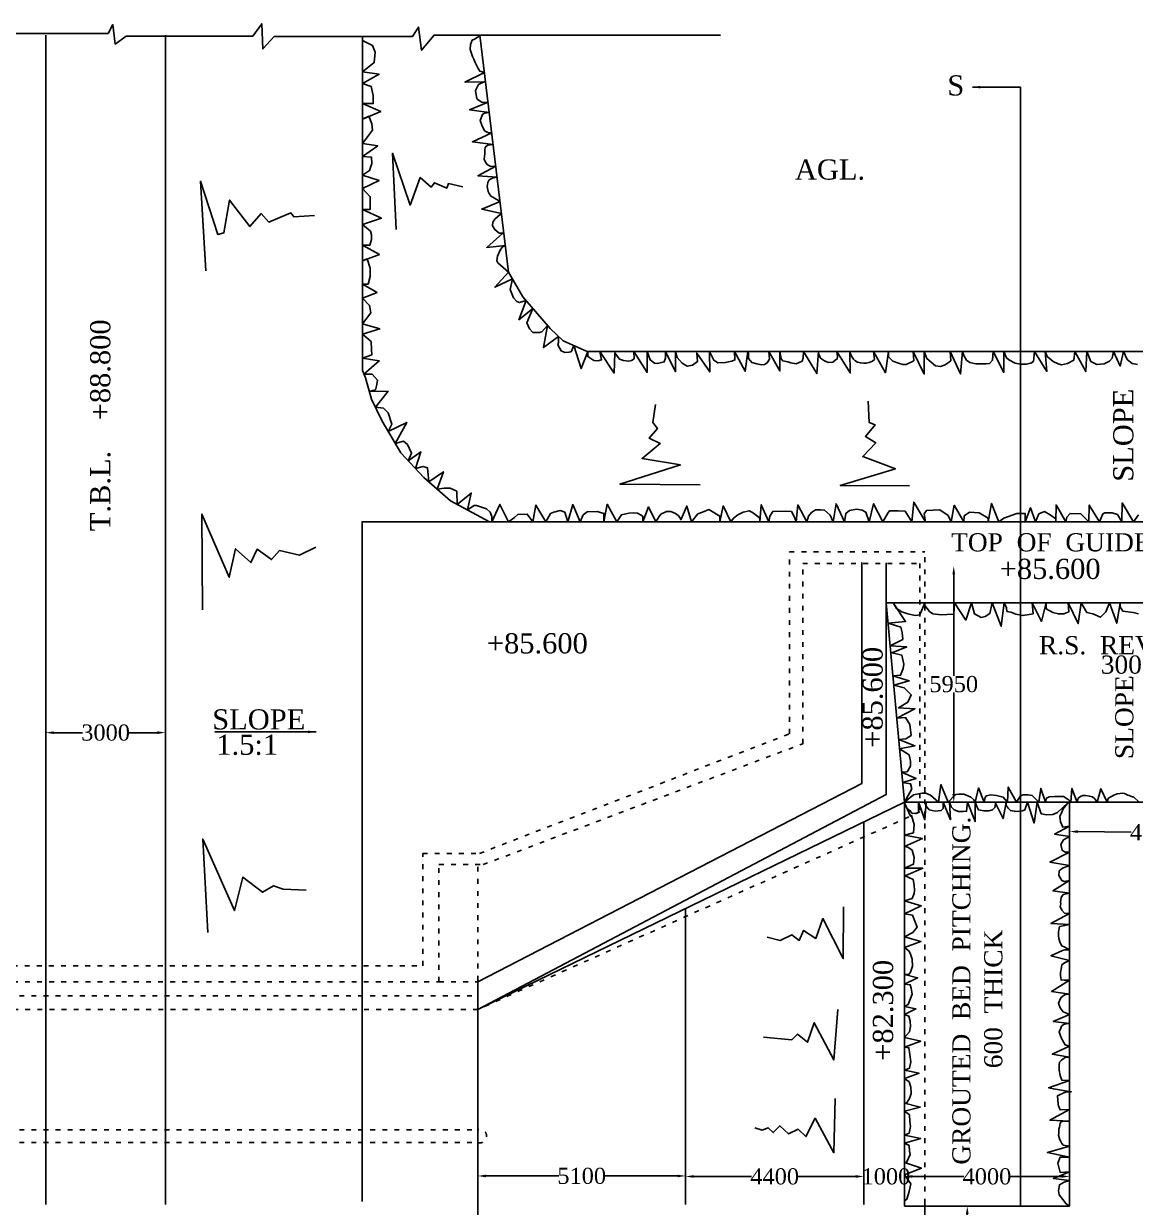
# Model space of a CAD drawing. Header units: millimetres. Extents: x 11010 to 188463, y 9166 to 116986.
# Drawn here: x 101152 to 128714, y 57134 to 86477 of the extents above; entities that cross this region are included whole.
import ezdxf

# ---------------------------------------------------------------- set-up
doc = ezdxf.new("R2010")
doc.units = ezdxf.units.MM
doc.header["$MEASUREMENT"] = 0
doc.linetypes.add('ACAD_ISO03W100', pattern=[30, 12, -18])
for name, color, linetype in [('DIM', 5, 'Continuous'), ('DO LINE', 3, 'Continuous'), ('DWG.LINE', 10, 'Continuous'), ('HATCH', 2, 'Continuous'), ('TEXT', 7, 'Continuous')]:
    doc.layers.add(name, color=color, linetype=linetype)
doc.styles.get("Standard").update_dxf_attribs({"font": 'TIMES.TTF', "height": 400})
doc.dimstyles.get("Standard").update_dxf_attribs({"dimtxt": 400, "dimasz": 200, "dimexe": 0.18, "dimexo": 0.0625, "dimgap": 0.09, "dimtad": 0, "dimtih": 1, "dimtoh": 1, "dimdec": 0, "dimzin": 0, "dimdsep": 46, "dimtxsty": 'Standard', "dimcen": 300, "dimclre": 256, "dimclrt": 4, "dimadec": 0, "dimazin": 0, "dimtfac": 1, "dimtdec": 0, "dimtofl": 0, "dimtmove": 0, "dimatfit": 3, "dimfxl": 5, "dimfxlon": 1, "dimtolj": 1, "dimtzin": 0, "dimarcsym": 0})

# ---------------------------------------------------------------- blocks, each defined once
blk = doc.blocks.new('*D44')
at = {"layer": 'Defpoints', "color": 0, "linetype": 'ByBlock', "ltscale": 0.2}
for p in [(101700, 68901), (104668, 68901), (104668, 68901)]:
    blk.add_point(p, dxfattribs=at)
at = {"layer": 'DIM', "lineweight": -2, "ltscale": 0.2}
blk.add_line((101700, 68901), (101700, 68902), dxfattribs=at)
at = {"layer": 'DIM', "color": 0, "linetype": 'ByBlock', "lineweight": -2, "ltscale": 0.2}
for p, q in [((101900, 68901), (102615, 68901)), ((104468, 68901), (103752, 68901))]:
    blk.add_line(p, q, dxfattribs=at)
at = {"layer": 'DIM', "linetype": 'ByBlock', "lineweight": -2, "ltscale": 0.2}
blk.add_line((104668, 68901), (104668, 68902), dxfattribs=at)
at = {"layer": 'DIM', "color": 0, "linetype": 'ByBlock', "ltscale": 0.2}
for points in [[(101900, 68935), (101900, 68868), (101700, 68901)], [(104468, 68935), (104468, 68868), (104668, 68901)]]:
    blk.add_solid(points, dxfattribs=at)
at = {"layer": 'DIM', "color": 4, "linetype": 'ByBlock', "ltscale": 0.2, "insert": (103184, 68901), "char_height": 400, "attachment_point": 5}
blk.add_mtext('\\A1;3000', dxfattribs=at)
blk = doc.blocks.new('*D45')
at = {"layer": 'Defpoints', "color": 0, "linetype": 'ByBlock', "ltscale": 0.2}
for p in [(124212, 73029), (124212, 67177), (124212, 67177)]:
    blk.add_point(p, dxfattribs=at)
at = {"layer": 'DIM', "lineweight": -2, "ltscale": 0.2}
blk.add_line((124212, 73029), (124212, 73029), dxfattribs=at)
at = {"layer": 'DIM', "color": 0, "linetype": 'ByBlock', "lineweight": -2, "ltscale": 0.2}
for p, q in [((124212, 72829), (124212, 70307)), ((124212, 67377), (124212, 69899))]:
    blk.add_line(p, q, dxfattribs=at)
at = {"layer": 'DIM', "linetype": 'ByBlock', "lineweight": -2, "ltscale": 0.2}
blk.add_line((124212, 67177), (124212, 67177), dxfattribs=at)
at = {"layer": 'DIM', "color": 0, "linetype": 'ByBlock', "ltscale": 0.2}
for points in [[(124179, 72829), (124246, 72829), (124212, 73029)], [(124179, 67377), (124246, 67377), (124212, 67177)]]:
    blk.add_solid(points, dxfattribs=at)
at = {"layer": 'DIM', "color": 4, "linetype": 'ByBlock', "ltscale": 0.2, "insert": (124212, 70103), "char_height": 400, "attachment_point": 5}
blk.add_mtext('\\A1;5950', dxfattribs=at)
blk = doc.blocks.new('*D46')
at = {"layer": 'Defpoints', "color": 0, "linetype": 'ByBlock', "ltscale": 0.2}
for p in [(112413, 57912), (117564, 57912), (117564, 57912)]:
    blk.add_point(p, dxfattribs=at)
at = {"layer": 'DIM', "lineweight": -2, "ltscale": 0.2}
blk.add_line((112413, 57912), (112413, 57912), dxfattribs=at)
at = {"layer": 'DIM', "color": 0, "linetype": 'ByBlock', "lineweight": -2, "ltscale": 0.2}
for p, q in [((112613, 57912), (114422, 57912)), ((117364, 57912), (115555, 57912))]:
    blk.add_line(p, q, dxfattribs=at)
at = {"layer": 'DIM', "linetype": 'ByBlock', "lineweight": -2, "ltscale": 0.2}
blk.add_line((117564, 57912), (117564, 57912), dxfattribs=at)
at = {"layer": 'DIM', "color": 0, "linetype": 'ByBlock', "ltscale": 0.2}
for points in [[(112613, 57945), (112613, 57878), (112413, 57912)], [(117364, 57945), (117364, 57878), (117564, 57912)]]:
    blk.add_solid(points, dxfattribs=at)
at = {"layer": 'DIM', "color": 4, "linetype": 'ByBlock', "ltscale": 0.2, "insert": (114988, 57912), "char_height": 400, "attachment_point": 5}
blk.add_mtext('\\A1;5100', dxfattribs=at)
blk = doc.blocks.new('*D47')
at = {"layer": 'Defpoints', "color": 0, "linetype": 'ByBlock', "ltscale": 0.2}
for p in [(117564, 57912), (121981, 57912), (121981, 57899)]:
    blk.add_point(p, dxfattribs=at)
at = {"layer": 'DIM', "lineweight": -2, "ltscale": 0.2}
blk.add_line((117564, 57904), (117564, 57899), dxfattribs=at)
at = {"layer": 'DIM', "color": 0, "linetype": 'ByBlock', "lineweight": -2, "ltscale": 0.2}
for p, q in [((117764, 57899), (119197, 57899)), ((121781, 57899), (120348, 57899))]:
    blk.add_line(p, q, dxfattribs=at)
at = {"layer": 'DIM', "linetype": 'ByBlock', "lineweight": -2, "ltscale": 0.2}
blk.add_line((121981, 57904), (121981, 57899), dxfattribs=at)
at = {"layer": 'DIM', "color": 0, "linetype": 'ByBlock', "ltscale": 0.2}
for points in [[(117764, 57933), (117764, 57866), (117564, 57899)], [(121781, 57933), (121781, 57866), (121981, 57899)]]:
    blk.add_solid(points, dxfattribs=at)
at = {"layer": 'DIM', "color": 4, "linetype": 'ByBlock', "ltscale": 0.2, "insert": (119773, 57899), "char_height": 400, "attachment_point": 5}
blk.add_mtext('\\A1;4400', dxfattribs=at)
blk = doc.blocks.new('*D48')
at = {"layer": 'Defpoints', "color": 0, "linetype": 'ByBlock', "ltscale": 0.2}
for p in [(121981, 57899), (122987, 57899), (122987, 57899)]:
    blk.add_point(p, dxfattribs=at)
at = {"layer": 'DIM', "color": 0, "linetype": 'ByBlock', "lineweight": -2, "ltscale": 0.2}
for p, q in [((121781, 57899), (121581, 57899)), ((123187, 57899), (123387, 57899))]:
    blk.add_line(p, q, dxfattribs=at)
at = {"layer": 'DIM', "lineweight": -2, "ltscale": 0.2}
blk.add_line((121981, 57899), (121981, 57899), dxfattribs=at)
at = {"layer": 'DIM', "linetype": 'ByBlock', "lineweight": -2, "ltscale": 0.2}
blk.add_line((122987, 57899), (122987, 57899), dxfattribs=at)
at = {"layer": 'DIM', "color": 0, "linetype": 'ByBlock', "ltscale": 0.2}
for points in [[(121781, 57933), (121781, 57866), (121981, 57899)], [(123187, 57933), (123187, 57866), (122987, 57899)]]:
    blk.add_solid(points, dxfattribs=at)
at = {"layer": 'DIM', "color": 4, "linetype": 'ByBlock', "ltscale": 0.2, "insert": (122531, 57899), "char_height": 400, "attachment_point": 5}
blk.add_mtext('\\A1;1000', dxfattribs=at)
blk = doc.blocks.new('*D49')
at = {"layer": 'Defpoints', "color": 0, "linetype": 'ByBlock', "ltscale": 0.2}
for p in [(122987, 57899), (127086, 57899), (127086, 57899)]:
    blk.add_point(p, dxfattribs=at)
at = {"layer": 'DIM', "lineweight": -2, "ltscale": 0.2}
blk.add_line((122987, 57899), (122987, 57900), dxfattribs=at)
at = {"layer": 'DIM', "color": 0, "linetype": 'ByBlock', "lineweight": -2, "ltscale": 0.2}
for p, q in [((123187, 57899), (124461, 57899)), ((126886, 57899), (125612, 57899))]:
    blk.add_line(p, q, dxfattribs=at)
at = {"layer": 'DIM', "linetype": 'ByBlock', "lineweight": -2, "ltscale": 0.2}
blk.add_line((127086, 57899), (127086, 57900), dxfattribs=at)
at = {"layer": 'DIM', "color": 0, "linetype": 'ByBlock', "ltscale": 0.2}
for points in [[(123187, 57933), (123187, 57866), (122987, 57899)], [(126886, 57933), (126886, 57866), (127086, 57899)]]:
    blk.add_solid(points, dxfattribs=at)
at = {"layer": 'DIM', "color": 4, "linetype": 'ByBlock', "ltscale": 0.2, "insert": (125036, 57899), "char_height": 400, "attachment_point": 5}
blk.add_mtext('\\A1;4000', dxfattribs=at)
blk = doc.blocks.new('*D50')
at = {"layer": 'Defpoints', "color": 0, "linetype": 'ByBlock', "ltscale": 0.2}
for p in [(127086, 66498), (131283, 66456), (131283, 66408)]:
    blk.add_point(p, dxfattribs=at)
at = {"layer": 'DIM', "lineweight": -2, "ltscale": 0.2}
blk.add_line((127085, 66455), (127085, 66450), dxfattribs=at)
at = {"layer": 'DIM', "color": 0, "linetype": 'ByBlock', "lineweight": -2, "ltscale": 0.2}
for p, q in [((127285, 66448), (128608, 66435)), ((131083, 66410), (129759, 66423))]:
    blk.add_line(p, q, dxfattribs=at)
at = {"layer": 'DIM', "linetype": 'ByBlock', "lineweight": -2, "ltscale": 0.2}
blk.add_line((131283, 66413), (131283, 66408), dxfattribs=at)
at = {"layer": 'DIM', "color": 0, "linetype": 'ByBlock', "ltscale": 0.2}
for points in [[(127285, 66481), (127285, 66414), (127085, 66450)], [(131083, 66444), (131082, 66377), (131283, 66408)]]:
    blk.add_solid(points, dxfattribs=at)
at = {"layer": 'DIM', "color": 4, "linetype": 'ByBlock', "ltscale": 0.2, "insert": (129184, 66429), "char_height": 400, "attachment_point": 5}
blk.add_mtext('\\A1;4000', dxfattribs=at)
blk = doc.blocks.new('*D53')
at = {"layer": 'Defpoints', "color": 0, "linetype": 'ByBlock', "ltscale": 0.2}
for p in [(124528, 57167), (124528, 47567), (124547, 47567)]:
    blk.add_point(p, dxfattribs=at)
at = {"layer": 'DIM', "lineweight": -2, "ltscale": 0.2}
blk.add_line((124542, 57167), (124547, 57167), dxfattribs=at)
at = {"layer": 'DIM', "color": 0, "linetype": 'ByBlock', "lineweight": -2, "ltscale": 0.2}
for p, q in [((124547, 56967), (124547, 52571)), ((124547, 47767), (124547, 52163))]:
    blk.add_line(p, q, dxfattribs=at)
at = {"layer": 'DIM', "linetype": 'ByBlock', "lineweight": -2, "ltscale": 0.2}
blk.add_line((124542, 47567), (124547, 47567), dxfattribs=at)
at = {"layer": 'DIM', "color": 0, "linetype": 'ByBlock', "ltscale": 0.2}
for points in [[(124514, 56967), (124581, 56967), (124547, 57167)], [(124514, 47767), (124581, 47767), (124547, 47567)]]:
    blk.add_solid(points, dxfattribs=at)
at = {"layer": 'DIM', "color": 4, "linetype": 'ByBlock', "ltscale": 0.2, "insert": (124547, 52367), "char_height": 400, "attachment_point": 5}
blk.add_mtext('\\A1;9675', dxfattribs=at)

msp = doc.modelspace()

# ---------------------------------------------------------------- linework, layer by layer
at = {"layer": 'DO LINE', "linetype": 'ACAD_ISO03W100', "ltscale": 10}
for points in [[(34402.2, 66878.2), (34402.2, 75560.4), (37440.8, 75560.4), (37440.8, 69059.3), (50637.4, 65299.8), (51979.6, 65299.8), (51979.6, 63120.8), (111045.7, 63120.8), (111045.7, 65907.9), (112454.7, 65907.9), (120138.9, 68872.2), (120138.9, 73386), (123498.5, 73386)], [(123498.5, 57228.2), (123498.5, 73386)], [(112542.7, 65630.2), (120468.7, 68626.2), (120468.7, 73097.4), (123373.7, 73097.4), (123373.7, 66936.1), (112413.2, 62040.3)], [(111449.8, 62725.5), (111449.8, 65630.2), (112538, 65630.2)], [(112413.2, 62755.9), (112413.2, 65630.2)], [(51685.7, 62725.5), (111449.8, 62725.5), (112413.2, 62725.5)], [(50645.4, 62379), (112413.2, 62379)], [(112413.2, 62040.3), (50645.4, 62040.3)], [(50645.4, 59057.6), (112413.2, 59057.6)], [(50645.4, 58740.4), (112413.2, 58740.4)]]:
    msp.add_lwpolyline(points, dxfattribs=at)
msp.add_arc((112464, 58899), 166.5, 252.24552, 107.75448, dxfattribs=at)
at = {"layer": 'DWG.LINE', "linetype": 'ByBlock', "ltscale": 0.2}
for points in [[(96326.6, 86236.1), (103245.8, 86236.1), (103364.6, 86453.9), (103424, 85972.3), (103692.9, 86171.2), (106831.5, 86171.2), (107054.7, 86477.1), (107082.3, 85852.1), (107366.1, 86163.2), (110794.6, 86163.2), (110943, 86394), (111017.1, 85816.7), (111329.5, 86195.1), (118426.6, 86195.1)], [(101699.8, 57201), (101699.8, 86192.9)], [(104667.6, 57201), (104667.6, 86192.9)], [(112698.9, 74128.5), (111735.8, 74649), (111075.3, 75230.5), (110502, 75836.4), (110044.2, 76626.9), (109776.3, 77166.9), (109623.7, 77694.3), (109549.8, 77878.9), (109549.8, 86163.2)], [(112463, 86195.1), (113175.4, 80312.9), (113528.8, 79706), (114202.4, 78918.1), (114531, 78614.4), (115122.6, 78350.9), (131745.6, 78350.9)], [(125869, 84903.8), (125869, 57167)], [(109543.5, 57274.8), (109543.5, 74128.5), (131315.1, 74128.5)], [(112413.2, 62725.5), (121931.9, 67639.6), (121931.9, 73122.5)], [(112413.2, 62040.3), (122540.7, 67364.7), (122540.7, 73115)], [(112413.2, 62040.3), (122987.3, 67176.9), (122540.7, 72119.8), (131387.4, 72119.8)], [(122987.3, 67176.9), (122987.3, 57167)], [(122987.3, 67176.9), (131305.2, 67176.9)], [(127085.6, 67176.9), (127085.6, 57167)], [(121981.5, 57201), (121981.5, 66688.3)], [(117563.7, 57201), (117563.7, 64542.3)], [(112413.2, 51706.7), (112413.2, 62755.9)], [(90483.5, 51231.4), (111086.4, 51231.4), (111086.4, 48582.4), (112510.7, 48582.4), (120072.9, 45553.6), (120072.9, 41057.3), (123498.5, 41057.3), (123498.5, 57228.2)], [(122987.3, 57167), (127085.6, 57167)]]:
    msp.add_lwpolyline(points, dxfattribs=at)
at = {"layer": 'HATCH', "linetype": 'ByBlock', "ltscale": 0.2}
for points in [[(109549.8, 86062.8), (109802.9, 85933.5), (109867.6, 85772), (109843.3, 85513.5), (109549.8, 85287.3), (109964.6, 85222.6), (109549.8, 84996.5), (109770.5, 84915.7), (109819.1, 84697.6), (109819.1, 84495.6), (109549.8, 84495.6), (110005.1, 84299.3), (109549.8, 84113.5), (109713.9, 84180.5), (109786.7, 83992.4), (109802.9, 83838.9), (109549.8, 83507.7), (109932.3, 83451.1), (109549.8, 83184.6), (109778.7, 83166.3), (109786.8, 83012.9), (109730.2, 82835.1), (109549.8, 82722), (109549.8, 82722), (109964.7, 82592.8), (109549.8, 82390.8), (109746.4, 82186.8), (109746.4, 82186.8), (109746.4, 81871.7), (109549.8, 81871.7), (109549.8, 81871.7), (110021.3, 81653.6), (109549.8, 81500.2), (109754.4, 81329.5), (109778.7, 81240.6), (109778.7, 81127.5), (109738.3, 80990.2), (109549.8, 80990.2), (109972.8, 80754.6), (109549.8, 80601.1), (109670.3, 80644.8), (109746.4, 80415.3), (109746.4, 80213.4), (109689.8, 80019.5), (109549.8, 80019.5), (109916.4, 79815.7), (109549.8, 79670.3), (109730.5, 79492.6), (109762.8, 79306.8), (109549.8, 79040.2), (109981.1, 78911), (109549.8, 78781.7), (109765.9, 78595), (109778.7, 78397.4), (109785, 78269.9), (109549.8, 78187.1), (109970, 78117), (109586.8, 77786.6), (109791.4, 77791.9), (109925.4, 77639), (109906.2, 77530.6), (109874.3, 77403.2), (109720.8, 77358.7), (110187.3, 77363.4), (109872.3, 76973.5), (110072.5, 76942.7), (110187.3, 76828), (110187.3, 76828), (110283, 76547.6), (110192.9, 76370.2), (110649.8, 76592.3), (110365.9, 76071.4), (110569.2, 76126.7), (110667.8, 76041.7), (110766.3, 75831.3), (110685.1, 75642.9), (111000.1, 75861.6), (110864.5, 75453.3), (111053.9, 75503.4), (111165.9, 75463.1), (111201.4, 75119.4), (111560.2, 75369.1), (111405.5, 74939.7), (111578.4, 74965.2), (111726.3, 74960.8), (111892, 74884.7), (111898, 74561.3), (112251.1, 74839.1), (112152.4, 74423.8), (112318.3, 74530.2), (112376.6, 74530.2), (112627.5, 74449.6), (112721.6, 74369), (112757.5, 74257.1), (112757.5, 74128.5), (112959.5, 74560.3), (113170.1, 74128.5), (113318, 74237.9), (113407.6, 74309.6), (113636.1, 74318.5), (113779.5, 74128.5), (113851.2, 74542.4), (114102.1, 74128.5), (114214.9, 74336.4), (114300.1, 74363.3), (114456.9, 74408), (114568.9, 74363.3), (114645.1, 74128.5), (114766.1, 74555.8), (114949.8, 74128.5), (115027.2, 74300.6), (115121.3, 74376.7), (115372.2, 74381.2), (115533.5, 74336.4), (115533.5, 74128.5), (115623.1, 74564.7), (115860.6, 74128.5), (115973.3, 74300.6), (116152.6, 74340.9), (116260.1, 74349.8), (116372.1, 74340.9), (116502.1, 74264.8), (116502.1, 74128.5), (116641, 74497.6), (116824.7, 74128.5), (116909.8, 74255.8), (116950.2, 74314), (117089.1, 74385.6), (117201.1, 74385.6), (117317.6, 74331.9), (117377.1, 74282.5), (117430.9, 74228.8), (117444.3, 74179.5), (117592.2, 74519.8), (117708.7, 74128.5), (117870, 74322.8), (117982, 74367.6), (118138.9, 74430.2), (118416.7, 74269.1), (118416.7, 74128.5), (118499.5, 74523.6), (118683.2, 74128.5), (118754.9, 74214.7), (118862.4, 74299.7), (118987.9, 74371.4), (119144.7, 74398.2), (119247.8, 74344.5), (119404.6, 74219.2), (119404.6, 74128.5), (119440.4, 74550.4), (119624.2, 74128.5), (119655.5, 74268.4), (119722.7, 74380.3), (120036.4, 74393.8), (120188.8, 74380.3), (120256, 74263.9), (120305.3, 74128.5), (120345.6, 74546), (120569.6, 74128.5), (120610, 74268.4), (120681.6, 74362.4), (120784.7, 74425.1), (120910.2, 74425.1), (121008.8, 74420.6), (121152.1, 74290.8), (121225.2, 74128.5), (121296.9, 74577.3), (121507.5, 74128.5), (121534.4, 74335.5), (121628.5, 74411.6), (121798.8, 74438.5), (121937.7, 74420.6), (122036.2, 74366.9), (122116.9, 74128.5), (122224.4, 74577.3), (122457.4, 74128.5), (122580, 74340), (122620.3, 74398.2), (122830.9, 74398.2), (123005.7, 74389.2), (123171.5, 74128.5), (123220.8, 74617.5), (123512, 74128.5), (123480.7, 74326.6), (123534.4, 74411.6), (123870.5, 74425), (123870.5, 74425), (124072.1, 74281.8), (124148.3, 74128.5), (124226.1, 74537), (124463.6, 74128.5), (124472.6, 74272.8), (124602.5, 74366.8), (124840, 74348.9), (125064.1, 74219.1), (125064.1, 74128.5), (125144.7, 74586.2), (125328.4, 74128.5), (125453.9, 74219.1), (125776.5, 74331), (125987.1, 74331), (125987.1, 74128.5), (126114.8, 74478.8), (126235.8, 74128.5), (126325.4, 74322.1), (126459.9, 74380.3), (126603.3, 74299.7), (126742.2, 74201.3), (126742.2, 74128.5), (126751.1, 74546), (126993.1, 74128.5), (127020, 74241.5), (127096.1, 74335.6), (127360.5, 74322.1), (127557.7, 74128.5), (127571.7, 74541.5), (127827.1, 74128.5), (127907.8, 74322.1), (127957.1, 74349), (128136.3, 74349), (128270.7, 74313.2), (128378.3, 74128.5), (128387.2, 74595.2), (128665.1, 74128.5), (128792, 74304.3)], [(128772.1, 78028.6), (128632.5, 78052.7), (128514.4, 78154.6), (128423.1, 78350.9), (128341.8, 77988.3), (128175.3, 78350.9), (128143.1, 78186.7), (128076, 78114.3), (127944.5, 78041.9), (127762, 78031.2), (127614.4, 78098.3), (127515.1, 78350.9), (127486.5, 77854.2), (127218.1, 78350.9), (127191.2, 78135.8), (127035.6, 78050), (126888, 78020.5), (126799.4, 78044.6), (126673.2, 78100.9), (126531, 78229.7), (126482.7, 78350.9), (126520.3, 77856.9), (126214.3, 78350.9), (126192.8, 78106.3), (126123, 78060.7), (126010.3, 78033.9), (125869, 78033.9), (125732, 78063.4), (125670.2, 78090.2), (125568.2, 78149.2), (125522.6, 78189.4), (125458.2, 78350.9), (125452.8, 77832.7), (125192.5, 78350.9), (125173.7, 78133.1), (125101.2, 78055.3), (125004.6, 78041.9), (124763, 78047.3), (124612.7, 78079.4), (124526.9, 78135.8), (124470.5, 78235), (124430.2, 78350.9), (124381.9, 77795.2), (124126.9, 78350.9), (124136.7, 78119.4), (124002.5, 78017.5), (123884.5, 77977.3), (123758.3, 77996.1), (123543.6, 78173.1), (123476.5, 78350.9), (123479.2, 77789.6), (123202.7, 78350.9), (123220.7, 78121.9), (123030.1, 78028), (122949.6, 78028), (122844.9, 78060.2), (122700, 78108.5), (122592.6, 78215.8), (122592.6, 78350.9), (122517.5, 77821.6), (122224.9, 78350.9), (122247.8, 78153.2), (122201.2, 78113.2), (122117.5, 78078.8), (122043.1, 78060.2), (121979.8, 78058.4), (121905.8, 78066.8), (121823.9, 78089.1), (121761.6, 78129.1), (121729.9, 78161.6), (121680.6, 78235), (121656.5, 78289.8), (121632.3, 78350.9), (121644.3, 77820.1), (121312, 78350.9), (121327.1, 78225.4), (121320.4, 78166.9), (121261.9, 78123.5), (121216.8, 78088.5), (121103.2, 78078.5), (121004.7, 78116.9), (120911.1, 78183.6), (120856, 78298.8), (120856, 78350.9), (120821.8, 77802.8), (120483.6, 78350.9), (120482.2, 78189.9), (120452.6, 78110), (120306, 78040.5), (120177.2, 78065.6), (120095.8, 78093.7), (119972.1, 78117.9), (119935.1, 78166.8), (119899.6, 78350.9), (119902.4, 77870.2), (119631.5, 78350.9), (119647.8, 78161.5), (119587.1, 78066.9), (119516.1, 78031.4), (119440.6, 78021), (119332.5, 78046.2), (119202.3, 78080.2), (119119.4, 78174.8), (119119.4, 78297.6), (119104.6, 78350.9), (119043, 77861.3), (118773.6, 78350.9), (118785.4, 78142.3), (118712.9, 78108.2), (118548.6, 78074.2), (118362.1, 78072.7), (118267.4, 78131.9), (118154.9, 78350.9), (118163.7, 77842.6), (117841.8, 78311.6), (117858.6, 78100.6), (117731.2, 78010.1), (117603.7, 77983.3), (117479.7, 78063.7), (117355.6, 78197.7), (117315.4, 78350.9), (117312, 77849.3), (117067.3, 78350.9), (117063.9, 78187.7), (117033.8, 78093.9), (116869.5, 78053.7), (116792.3, 78063.7), (116685.1, 78140.8), (116611.3, 78350.9), (116607.9, 77832.6), (116278.4, 78350.9), (116285.2, 78171.5), (116221.4, 78128), (116157.7, 78111.2), (116027, 78131.3), (115926.4, 78158.1), (115812.4, 78315.6), (115788.9, 77816.4), (115439.5, 78350.9), (115479.7, 78145.2), (115385.8, 78121.7), (115285.2, 78125.1), (115137.7, 78225.6), (115137.7, 78350.9), (114973.4, 77927.4), (114788.8, 78499.6), (114723.1, 78346.1), (114670.1, 78331.3), (114565.9, 78326.3), (114476.6, 78362.7), (114398.5, 78516.6), (114410.1, 78572.8), (114410.1, 78627.4), (114416.6, 78720.1), (114041.5, 78445.4), (114138.1, 78993.3), (113999.2, 78836.6), (113943.7, 78823.3), (113779.7, 78818.1), (113689.7, 78915.8), (113623.6, 79063.8), (113777.9, 79414.7), (113433.1, 79138.7), (113610.1, 79610.8), (113448.4, 79562.2), (113382.3, 79591.3), (113297.6, 79678.5), (113210.3, 79889.9), (113269.7, 80150.9), (112834.6, 79943.4), (113175.4, 80312.9), (112904.7, 80551.8), (112885.9, 80601.8), (112902.6, 80712.4), (112967.3, 80858.3), (113025.8, 80945.9), (113095.1, 80976.5), (112635.6, 80932.1), (113032.1, 81284.5), (112940.1, 81281), (112835.8, 81370.6), (112777.3, 81462.4), (112785.7, 81556.2), (112833.7, 81631.3), (112967.3, 81743.8), (112999.1, 81769.1), (112510.2, 81880.1), (112962.7, 82069.5), (112783.6, 82176.7), (112735.6, 82201.7), (112691.8, 82266.3), (112673, 82314.3), (112641.7, 82444.5), (112664.7, 82540.4), (112693.9, 82602.9), (112792, 82659.2), (112889.8, 82671.1), (112414.2, 82705.1), (112856.5, 82945.7), (112735.9, 82939.2), (112667, 82968.4), (112623.2, 83014.3), (112571, 83116.4), (112583.5, 83248.7), (112583.5, 83336.3), (112596, 83413.4), (112660.7, 83465.5), (112791.7, 83481.4), (112278.3, 83549.9), (112756.3, 83773.2), (112658.1, 83781.4), (112578.8, 83823.1), (112509.9, 83958.6), (112470.3, 84075.4), (112526.6, 84228.7), (112580.8, 84260), (112695.7, 84273.9), (112207.3, 84339.3), (112664.8, 84529), (112522.4, 84521.4), (112388.9, 84615.2), (112357.6, 84819.5), (112432.7, 84965.5), (112570.4, 85034.3), (112603.1, 85038.3), (112094.1, 85029.2), (112575.7, 85264.4), (112460.4, 85297.9), (112415, 85384.3), (112350.5, 85514.7), (112310.9, 85599.6), (112281.6, 85667), (112225.8, 85839.3), (112227.3, 85960.9), (112275.7, 86069.3), (112331.4, 86095.6), (112465.7, 86172.4)], [(110389.9, 81375), (110299.9, 83266.4), (110737, 81981.9), (110981.2, 82662.7), (111257.6, 82425.1), (111334.8, 82534.2), (111643.3, 82399.4), (111681.9, 82515), (112041.8, 82431.5)], [(105665.7, 80348.7), (105539.4, 82568.9), (105963, 81254.6), (106119.1, 81291.7), (106258.8, 82105.9), (106761.2, 81446.4), (107039.9, 81768.8), (107230.6, 81560), (107778.8, 81783.8), (107848.4, 81692.2), (108365.5, 81725.2)], [(117921.3, 75047.2), (115936.3, 75063.3), (117437.2, 75539), (116485, 75700.2), (116936.9, 76071), (116662.5, 76200), (116864.3, 76441.9), (116748.7, 76594.2), (116816.4, 77035.7)], [(123112.7, 75021.1), (121400.1, 75026.1), (122766.2, 75442.6), (121957.6, 75748.7), (122279, 76089.9), (122022.9, 76246.9), (122264, 76532.9), (122118.3, 76588.1), (122093.2, 77115)], [(105586.3, 71947.4), (105569.9, 74321.4), (106247.7, 72752.1), (106404.8, 73462.4), (106785.1, 73115.5), (106937.6, 73447.8), (107300.6, 73191), (107496.4, 73415.2), (107990, 73305.1), (108393.8, 73496.7)], [(128789.8, 71846.9), (128659.9, 71882.7), (128407.5, 71909.1), (128340.3, 72016.6), (128340.3, 72119.8), (128255.2, 71613.6), (128075.9, 72119.8), (127981.8, 71895.7), (127847.4, 71761.4), (127659.2, 71850.9), (127515.8, 71877.8), (127368, 72119.8), (127300.8, 71604.7), (127052.9, 72119.8), (127061.9, 71895.7), (126940.9, 71850.9), (126806.5, 71846.4), (126667.6, 71877.7), (126506.3, 71971.8), (126506.3, 72119.8), (126385.3, 71658.4), (126156.8, 72119.8), (126179.2, 71846.4), (126085.1, 71833), (125928.2, 71801.6), (125753.5, 71841.9), (125630.6, 71886.4), (125532, 71908.8), (125523, 71998.3), (125464.8, 72119.8), (125388.6, 71537.2), (125164.6, 72119.8), (125106.3, 71855.1), (124994.3, 71779), (124891.2, 71756.6), (124725.4, 71846.1), (124653.8, 72119.8), (124514.8, 71693.9), (124228.1, 72119.8), (124212.4, 71837.2), (124039.9, 71828.2), (123896.5, 71823.7), (123697.7, 71850.6), (123608.1, 71908.8), (123498.5, 72056.5), (123498.5, 72119.8), (123373.7, 71819.3), (123254.1, 71805.8), (123070.4, 71850.6), (122922.5, 71895.4), (122797, 71976), (122711.9, 72119.8), (123016.6, 71653.6), (122586.3, 71614.7), (122897.2, 71519.6), (122932.4, 71386), (122946.5, 71213.8), (122637.1, 71052.1), (123048.5, 71027.5), (122700.2, 70890.4), (122652.1, 70886.1), (122921.9, 70822.6), (122974.7, 70597.6), (122960.6, 70495.7), (122893.8, 70323.5), (122704.5, 70306.4), (123108.4, 70182.9), (122725.1, 70078.4), (122985.3, 70016.2), (123157.7, 69836.9), (123073.3, 69657.7), (122841.1, 69513.6), (123249.2, 69492.5), (122799, 69260.8), (123017.1, 69277.1), (123126.1, 69104.9), (123154.3, 68834.2), (123027.6, 68746.4), (122847, 68730), (123249.3, 68576.7), (122867.4, 68504), (123105.1, 68348.2), (123140.3, 68193.5), (123140.3, 68067), (123055.9, 67931.6), (122920.2, 67919.4), (123277.5, 67762.9), (122943.4, 67662.6), (123140.3, 67636.4), (123172, 67506.3), (122987.3, 67176.9)], [(122987.3, 67176.9), (123212.1, 67363.2), (123427.5, 67397.4), (123523.2, 67397.4), (123632.6, 67353), (123834.3, 67176.9), (123895.8, 67612.6), (124073.6, 67176.9), (124241.7, 67352.3), (124260.8, 67369.5), (124341.4, 67378.9), (124433.8, 67378.9), (124458.7, 67378.9), (124558.2, 67334), (124632.8, 67298.4), (124706.3, 67239.3), (124739.5, 67176.9), (124824.2, 67530.5), (124964, 67176.9), (124988.9, 67297.3), (125018.5, 67338.7), (125135.8, 67360), (125275.6, 67342.2), (125440.3, 67299.6), (125548.9, 67176.9), (125563.1, 67551.8), (125768.1, 67176.9), (125869, 67335.2), (125931.6, 67357.7), (126053.6, 67363.6), (126157.9, 67342.3), (126321.2, 67176.9), (126371, 67519.7), (126485.9, 67176.9), (126510.8, 67279.4), (126574.8, 67311.4), (126712.3, 67318.5), (126822.4, 67318.5), (126930.3, 67319.7), (127026.2, 67261.7), (127077.2, 67225), (127111.6, 67176.9), (127141.5, 67517.2), (127274.2, 67176.9), (127297.9, 67278.1), (127352.4, 67318.3), (127415.2, 67339.6), (127481.5, 67339.6), (127572.1, 67330.1), (127652.6, 67308.8), (127709.5, 67257.9), (127771.1, 67176.9), (127862.4, 67510.1), (128020.3, 67176.9), (128040.4, 67267.1), (128074.8, 67290.8), (128138.8, 67325.1), (128182.6, 67354.7), (128264.4, 67386.7), (128404.6, 67397.4), (128449.6, 67390.3), (128527.8, 67352.4), (128564.6, 67340.6), (128646.3, 67313.4), (128667.7, 67309.8), (128812.7, 67176.9)], [(127044.8, 67165.1), (126783.1, 66926.1), (126672.4, 66874.1), (126519.3, 66864.3), (126382.6, 66890.4), (126278.4, 67176.9), (126202.9, 66659), (126040.1, 67176.9), (125975, 66990.8), (125916.4, 66964.8), (125808.9, 66948.5), (125714.5, 66951.8), (125619.3, 66968.1), (125560.7, 67026.6), (125515.1, 67091.7), (125515.1, 67176.9), (125433.7, 66769.6), (125257.9, 67134), (125257.9, 67176.9), (125231.8, 67042.9), (125173.2, 66984.3), (125085.3, 66964.8), (124961.6, 66964.8), (124830.1, 66987.7), (124784.5, 67069.1), (124739.5, 67176.9), (124742.2, 66694.9), (124556.6, 67176.9), (124530.5, 66951.9), (124449.1, 66948.7), (124331.9, 66948.7), (124221.2, 66984.5), (124146.3, 67062.6), (124110.5, 67176.9), (124130, 66740.5), (123951, 67176.9), (123947.7, 67020.3), (123902.1, 66968.2), (123755.6, 66958.5), (123605.8, 66987.7), (123526.7, 67078.8), (123526.7, 67176.9), (123498.5, 66740.5), (123337.8, 67176.9), (123336.7, 66919.6), (123272.7, 66903.2), (123181.5, 66899.9), (123119.7, 66971.5), (123044.8, 67049.5), (122983.7, 67175.2), (123137.6, 66830.6), (123167, 66843.8), (123227.1, 66626.6), (123214.1, 66418.4), (122987.3, 66363.1), (123435.4, 66277.4), (122987.3, 66082.2), (123070.7, 66059.4), (123178.2, 65987.8), (123227, 65808.9), (123210.8, 65639.8), (122987.3, 65545.4), (123441.8, 65541.1), (123021.8, 65358.9), (122987.3, 65358.9), (123204.1, 65264.6), (123233.4, 65118.2), (123243.2, 64988.1), (123233.4, 64910), (123178.1, 64786.4), (122987.3, 64736.1), (123406, 64609.2), (122987.3, 64407.5), (123187.8, 64374.3), (123305, 64078.3), (123194.3, 63944.9), (122987.3, 63837.5), (123399.5, 63722.8), (122987.3, 63576.4), (123103.2, 63482.1), (123139, 63407.2), (123184.6, 63286.9), (123187.8, 63110), (123142.2, 62966.8), (123096.7, 62905), (122987.3, 62905), (123314.8, 62823.7), (122987.3, 62669.7), (123135.6, 62653.4), (123158.4, 62565.6), (123177.9, 62419.2), (123083.5, 62165.5), (122987.3, 62116.7), (123275.6, 62053.7), (122987.3, 61913.8), (123099.8, 61874), (123135.6, 61750.3), (123138.8, 61613.7), (123112.8, 61486.8), (122987.3, 61346.9), (123392.8, 61255.9), (122987.3, 61105.2), (123099.8, 61092.2), (123125.8, 60926.2), (123151.9, 60744.1), (123119.3, 60587.9), (122987.3, 60535.9), (123353.7, 60457.8), (122987.3, 60329.8), (123109.5, 60245.2), (123151.8, 60115.1), (123158.3, 59952.4), (123112.7, 59835.3), (123044.4, 59718.2), (122987.3, 59718.2), (123382.8, 59619.4), (122987.3, 59518.6), (123115.9, 59423.5), (123125.6, 59270.6), (123141.9, 59137.2), (123106.1, 58971.3), (122987.3, 58919.2), (123392.6, 58836.8), (122987.3, 58722.9), (123102.9, 58670.9), (123119.1, 58527.7), (123128.9, 58439.9), (123044.2, 58244.7), (122987.3, 58244.7), (123408.9, 58103.4), (122987.3, 57940.8), (123151.6, 57716.3), (123119.1, 57569.9), (123109.3, 57527.6), (123047.5, 57334), (122987.3, 57298.2)], [(127085.6, 57167), (127002, 57222.1), (126913.4, 57325.4), (126824.8, 57447.1), (126806.3, 57539.3), (126832.1, 57694.3), (126954, 57760.7), (127085.6, 57797.6), (126684.4, 57849.2), (127085.6, 58015.3), (126847, 58001), (126795.3, 58226), (126847, 58381), (127085.6, 58381), (126536.8, 58491.6), (127085.6, 58654), (126928, 58671.4), (126895.2, 58718.7), (126855.1, 58780.6), (126838.7, 58804.2), (126812.5, 58926.4), (126817.6, 58963.5), (126817.6, 59036.4), (126816.3, 59068.4), (126830.4, 59123.7), (126853.4, 59218.4), (126872.6, 59250.3), (126929, 59267), (127001.9, 59267), (127085.6, 59267), (126597.4, 59292.3), (127085.6, 59560.4), (126849.3, 59547.3), (126813.3, 59651.9), (126800.2, 59687.9), (126787.2, 59901.3), (126787.2, 59901.3), (126960.7, 59983), (127019.6, 59999.4), (127124.3, 59999.4), (126682.5, 60071.3), (126564.8, 60097.5), (127085.6, 60280.5), (126888.7, 60288.7), (126849.4, 60406.3), (126829.8, 60533.8), (126829.8, 60654.8), (126836.4, 60736.5), (126885.4, 60785.5), (126983.6, 60857.5), (127085.6, 60857.5), (126656.4, 60929.4), (127085.6, 61125.5), (126978.2, 61161.1), (126916.1, 61257.6), (126870.2, 61358.6), (126824.2, 61484.9), (126865.5, 61573), (126886.2, 61623.5), (126936.8, 61667.1), (127021.8, 61687.8), (127085.6, 61687.8), (126679.3, 61738.3), (127085.6, 61917.4), (127008, 61945.8), (126922.9, 61982.6), (126851.7, 62083.6), (126812.6, 62196.1), (126865.5, 62329.3), (126962, 62398.2), (127053.9, 62421.1), (127085.6, 62421.1), (126637.9, 62486.6), (127085.6, 62766.8), (126950.5, 62766.8), (126872.4, 62773.7), (126863.2, 62877), (126863.2, 62966.6), (126879.3, 63028.6), (126895.4, 63146.5), (126959.8, 63197), (127085.6, 63254.4), (126619.6, 63369.2), (126904.7, 63498.4), (126969, 63521.3), (127085.6, 63521.3), (126966.7, 63581), (126888.6, 63613.2), (126849.5, 63693.6), (126821.9, 63801.5), (126812.8, 63866.8), (126810.5, 63967.9), (126835.7, 64094.2), (126925.4, 64112.5), (127085.6, 64144.7), (127085.6, 64144.7), (126619.7, 64174.5), (127085.6, 64416.2), (126992.1, 64416.2), (126962.3, 64425.4), (126888.7, 64498.9), (126851.9, 64593), (126870.3, 64655), (126858.8, 64699.7), (126874.9, 64814.5), (126925.5, 64888), (127085.6, 64924.7), (126670.4, 64979.8), (127085.6, 65237), (126953.2, 65210.4), (126888.9, 65233.3), (126815.3, 65359.6), (126826.8, 65472.1), (126909.5, 65543.3), (127085.6, 65605.3), (126594.7, 65691.2), (127085.6, 65939.2), (126973.8, 65935.2), (126900.3, 65988), (126863.5, 66132.7), (126930.1, 66242.9), (127085.6, 66330.2), (126711.8, 66386.1), (127085.6, 66581.3), (126916.4, 66561), (126858.9, 66694.2), (126845.1, 66827.4), (126877.3, 66887.1), (126923.2, 67013.4), (127054.3, 67176.9)], [(105716.4, 63951.1), (105591.9, 66263.2), (106380.6, 64490.2), (106588.1, 65319.7), (107075.8, 64946.4), (107345.7, 65102), (107584.3, 65019), (108155.1, 64998.3)], [(121479.6, 64587.6), (121473.7, 63298.9), (120968.2, 64290.8), (120795.7, 63800.9), (120489, 64000.6), (120380.1, 63752.6), (120198.5, 63888.7), (119904.9, 63752.6), (119583.3, 63834.2)], [(121341, 62035.7), (121237.6, 60790.4), (120753.8, 61712), (120583.5, 61225.8), (120339.4, 61429.4), (120196.5, 61286.6), (119499.2, 61350.2)], [(121273.6, 59832.5), (121240.1, 58487.8), (120772.4, 59342.8), (120546.3, 58887.8), (120353.7, 59068), (120111.2, 58955), (119897.2, 59156.6), (119735.3, 58988.6), (119613, 59107.7), (119463.3, 59049.7), (119276.8, 59101.6)]]:
    msp.add_lwpolyline(points, dxfattribs=at)

# ---------------------------------------------------------------- texts
at = {"layer": 'TEXT', "linetype": 'ByBlock', "ltscale": 0.2}
for s, height, p in [('S', 500, (124053.2, 84697.1)), ('AGL.', 500, (120274, 82611.5)), ('TOP  OF  GUIDE  BUND', 450, (124147.5, 73395.4)), ('+85.600', 500, (125351, 72711.7)), ('+85.600', 500, (112636.7, 70866.5)), ('R.S.  REVETMENT', 450, (126326.5, 70844.6)), ('300  THICK.', 450, (127857.8, 70363.4)), ('SLOPE', 500, (105826.9, 68980.5)), ('1.5:1', 500, (105929.5, 68352.5))]:
    msp.add_text(s, height=height, dxfattribs=at).set_placement(p)
for s, height, p in [('T.B.L.    +88.800', 500, (103300.9, 73895.8)), ('SLOPE', 500, (128664.9, 75120.7)), ('+85.600', 500, (122449.5, 68525.5)), ('SLOPE', 450, (128664.9, 68246.6)), ('GROUTED  BED  PITCHING.', 450, (124625.9, 58191.1)), ('600  THICK', 450, (125417.1, 60581.9)), ('+82.300', 500, (122708.6, 60766.1))]:
    msp.add_text(s, height=height, rotation=90, dxfattribs=at).set_placement(p)

# ---------------------------------------------------------------- dimensions: what is measured, and where the dimension line sits
at = {"layer": 'DIM', "linetype": 'ByBlock', "ltscale": 0.2}
for p1, p2, distance, text, picture, middle in [((124212.4, 73029.4), (124212.4, 67176.9), 0, '5950', '*D45', (124212.4, 70103.1)), ((101699.8, 68901.4), (104667.6, 68901.4), 0, '3000', '*D44', (103183.7, 68901.4)), ((127085.6, 66498), (131283, 66456.5), -48.2, '4000', '*D50', (129183.8, 66429)), ((112413.2, 57911.7), (117563.7, 57911.7), 0, '5100', '*D46', (114988.5, 57911.7)), ((117563.7, 57911.7), (121981.5, 57911.7), -12.2, '4400', '*D47', (119772.6, 57899.5)), ((122987.3, 57899.5), (127085.6, 57899.5), 0, '4000', '*D49', (125036.4, 57899.5)), ((124527.6, 57167), (124527.6, 47567.2), 19.6, '9675', '*D53', (124547.2, 52367.1))]:
    dim = msp.add_aligned_dim(p1=p1, p2=p2, distance=distance, text=text, dimstyle='Standard', dxfattribs=at)
    dim.commit()
    dim.dimension.update_dxf_attribs({"geometry": picture, "text_midpoint": middle})
dim = msp.add_linear_dim(base=(122987.3, 57899.3), p1=(121981.5, 57899.3), p2=(122987.3, 57899.3), angle=0, text='1000', dimstyle='Standard', dxfattribs=at)
dim.commit()
dim.dimension.update_dxf_attribs({"geometry": '*D48', "text_midpoint": (122531.3, 57899.3), "dimtype": 161})

# ---------------------------------------------------------------- leaders
for points in [[(124675.1, 84903.8), (125869, 84903.8)], [(108400.3, 68920.1), (105893.5, 68920.1)]]:
    msp.add_leader(points, dimstyle='Standard', override={"dimgap": 0.09, "dimtad": 0}, dxfattribs=at)

doc.saveas('drawing.dxf')
